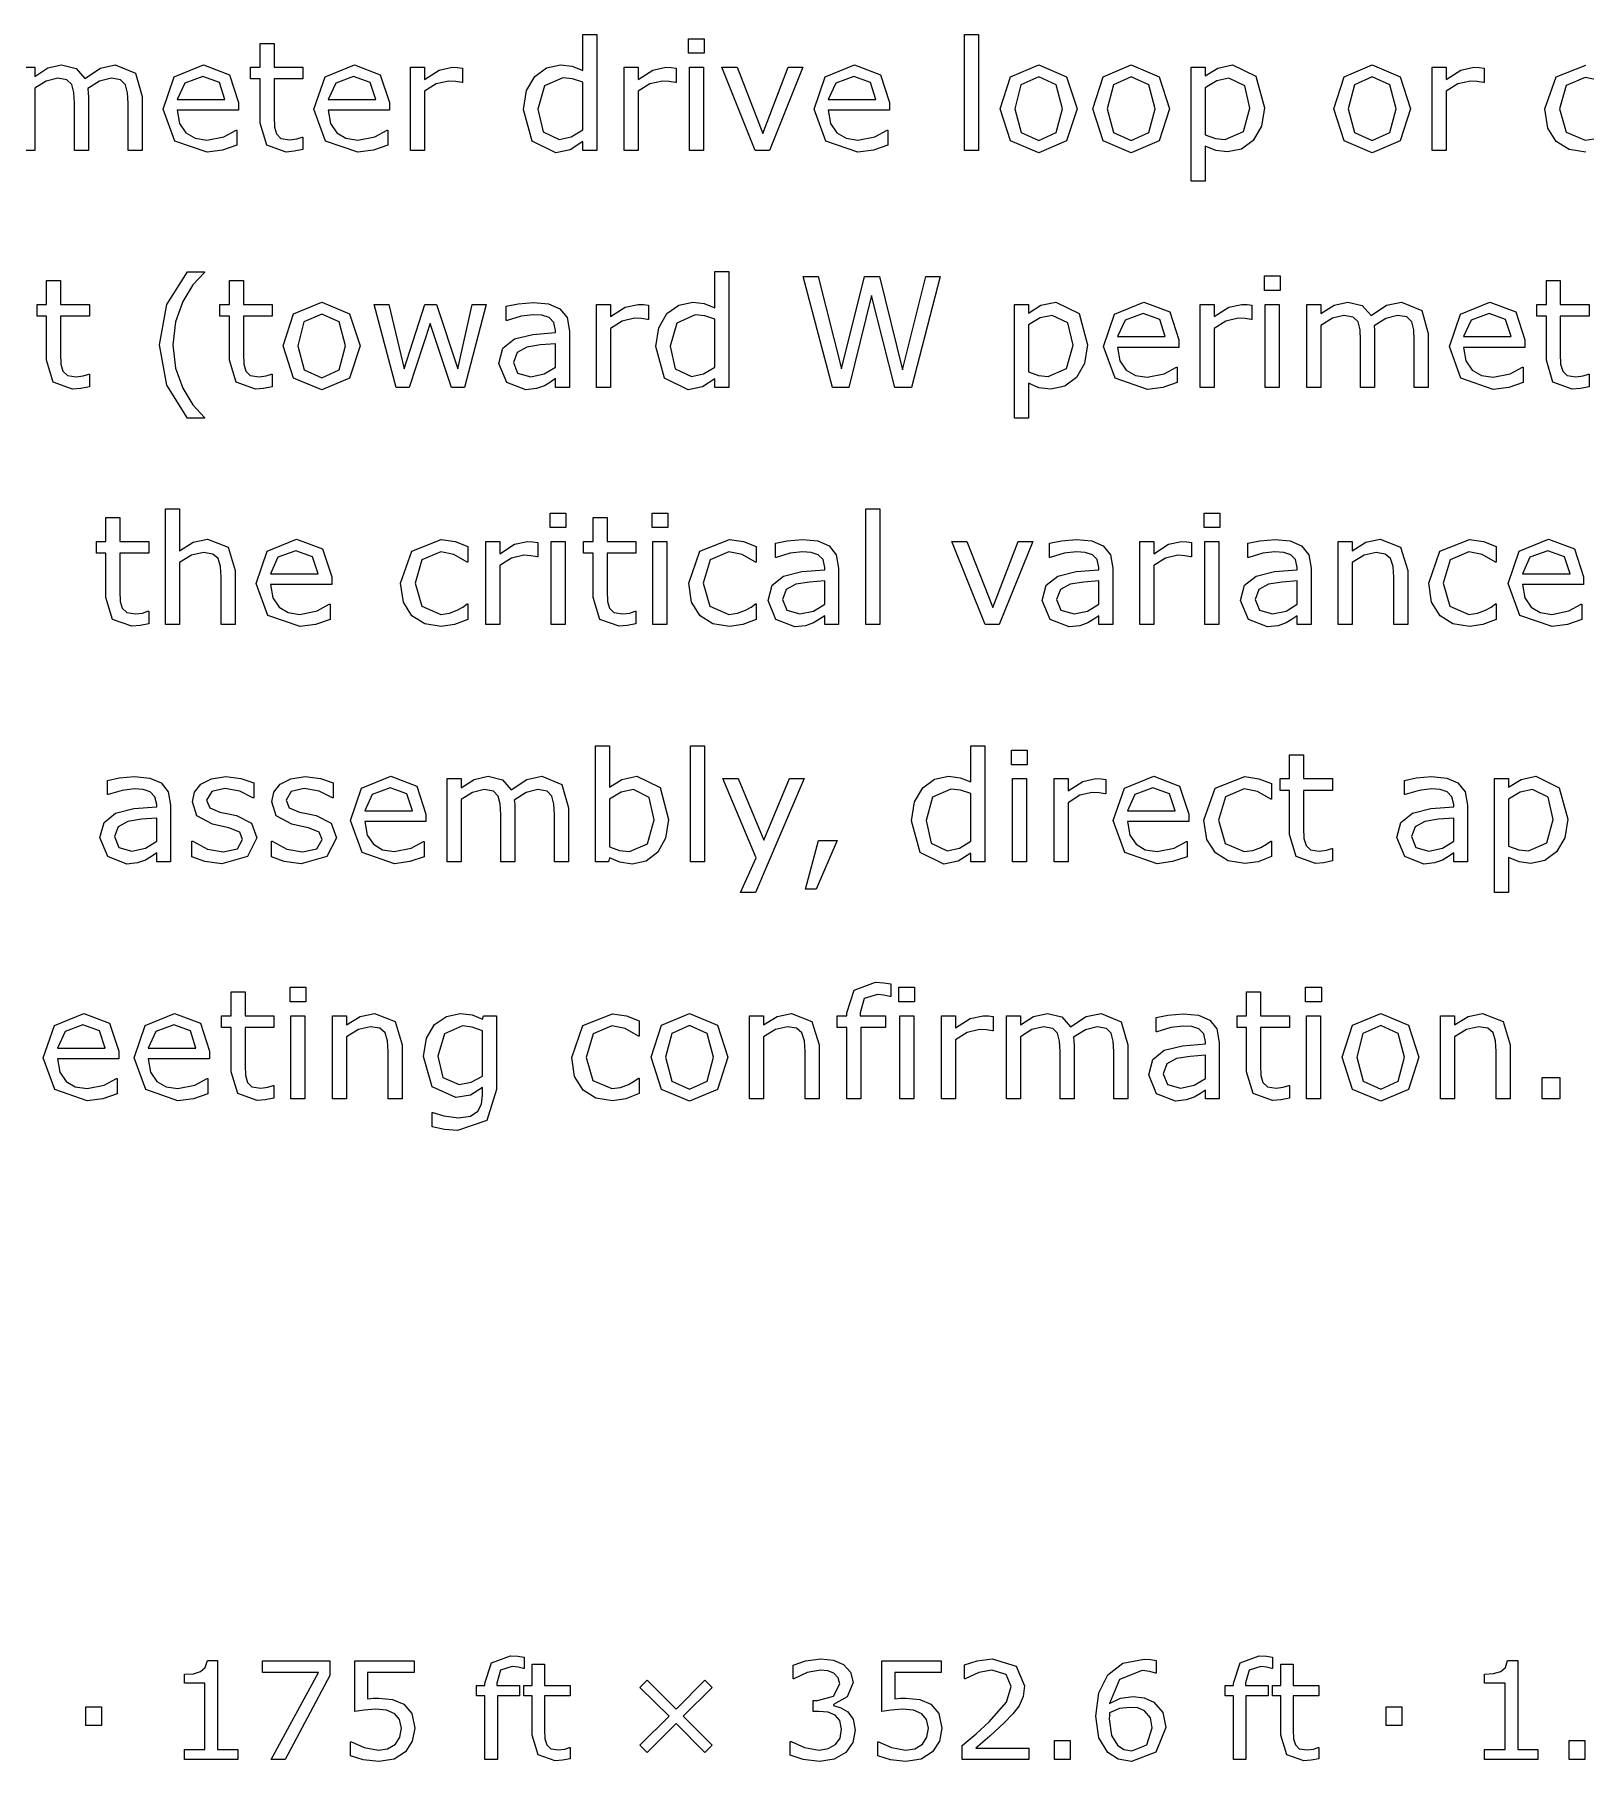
# Model space of a CAD drawing. Extents: x -17 to 192, y 167 to 459.
# Drawn here: x 64.95 to 89.18, y 167.98 to 194.96 of the extents above; entities that cross this region are included whole.
import ezdxf

# ---------------------------------------------------------------- set-up
doc = ezdxf.new("R2010")
doc.units = 0

msp = doc.modelspace()

# ---------------------------------------------------------------- linework, layer by layer
at = {"layer": 'Layer 1', "color": 7}
for points in [[(69.146862, 193.157812), (69.011988, 193.131089), (68.882925, 193.120505), (68.58062, 193.227476), (68.477136, 193.570482), (68.477136, 194.261149), (68.329473, 194.261149), (68.329473, 194.444849), (68.477136, 194.444849), (68.477136, 194.81807), (68.69573, 194.81807), (68.69573, 194.444849), (69.146862, 194.444849), (69.146862, 194.261149), (68.69573, 194.261149), (68.69573, 193.669304), (68.700386, 193.50886), (68.732943, 193.401889), (68.802706, 193.333283), (68.939908, 193.312381), (69.051528, 193.327462), (69.135244, 193.354212), (69.146859, 193.354212), (69.146862, 193.157812)], [(73.736112, 193.146196), (73.517522, 193.146196), (73.517522, 193.282245), (73.321021, 193.15551), (73.098944, 193.11016), (72.729197, 193.289204), (72.593159, 193.785694), (72.63967, 194.079857), (72.767567, 194.29962), (72.951277, 194.434478), (73.169868, 194.480991), (73.351253, 194.459031), (73.517522, 194.392753), (73.517522, 194.955521), (73.736112, 194.955521), (73.736112, 193.146196)], [(75.417402, 194.662389), (75.170906, 194.662389), (75.170906, 194.889111), (75.417402, 194.889111), (75.417402, 194.662389)], [(79.700864, 193.146196), (79.482273, 193.146196), (79.482273, 194.955389), (79.700864, 194.955389), (79.700864, 193.146196)], [(64.737877, 194.444929), (64.956468, 194.444929), (64.956468, 194.300757), (65.159945, 194.433287), (65.377372, 194.480965), (65.601778, 194.425164), (65.740142, 194.270515), (65.981986, 194.430985), (66.215693, 194.480965), (66.53079, 194.350737), (66.633109, 193.989131), (66.633067, 193.146196)], [(66.633067, 193.146196), (66.414474, 193.146196), (66.414474, 193.885679), (66.406325, 194.047313), (66.374932, 194.17172), (66.298192, 194.247285), (66.154016, 194.27295), (65.970305, 194.226436), (65.786597, 194.110178), (65.792418, 194.047393), (65.794799, 193.977622), (65.794799, 193.14617), (65.576209, 193.14617), (65.576209, 193.885653), (65.568059, 194.048451), (65.536664, 194.172858), (65.459924, 194.247259), (65.315748, 194.272923), (65.135527, 194.228738), (64.956468, 194.115946), (64.956468, 193.14617), (64.737877, 193.14617)], [(68.141111, 193.772914), (67.184193, 193.772914), (67.22024, 193.563603), (67.31907, 193.418267), (67.462085, 193.334553), (67.645793, 193.30664), (67.912056, 193.358974), (68.103905, 193.463617), (68.11552, 193.463617), (68.11552, 193.225254), (67.889955, 193.147361), (67.648108, 193.115955), (67.14349, 193.290368), (66.962105, 193.788022), (67.135349, 194.293799), (67.593461, 194.480991), (67.998088, 194.327507), (68.1411, 193.8915), (68.141111, 193.772914)], [(67.928333, 193.940342), (67.841129, 194.206592), (67.581843, 194.300784), (67.301628, 194.197305), (67.184193, 193.940342), (67.928333, 193.940342)], [(70.497942, 193.772914), (69.541025, 193.772914), (69.577069, 193.563603), (69.675901, 193.418267), (69.818913, 193.334553), (70.002624, 193.30664), (70.268887, 193.358974), (70.460734, 193.463617), (70.472349, 193.463617), (70.472349, 193.225254), (70.246781, 193.147361), (70.004936, 193.115955), (69.500316, 193.290368), (69.318931, 193.788022), (69.492177, 194.293799), (69.950287, 194.480991), (70.354914, 194.327507), (70.497929, 193.8915), (70.497942, 193.772914)], [(70.285164, 193.940342), (70.19796, 194.206592), (69.938674, 194.300784), (69.65846, 194.197305), (69.541025, 193.940342), (70.285164, 193.940342)], [(71.639731, 194.206592), (71.628116, 194.206592), (71.532774, 194.222996), (71.424641, 194.228817), (71.229305, 194.183468), (71.04792, 194.068374), (71.04792, 193.14617), (70.829329, 193.14617), (70.829329, 194.444929), (71.04792, 194.444929), (71.04792, 194.253079), (71.276975, 194.400743), (71.480452, 194.444929), (71.563005, 194.441489), (71.639745, 194.43117), (71.639731, 194.206592)], [(73.517522, 193.465945), (73.517522, 194.211249), (73.359391, 194.265885), (73.207076, 194.280966), (72.921046, 194.153067), (72.818726, 193.790297), (72.897792, 193.437979), (73.151265, 193.318228), (73.339624, 193.358921), (73.517522, 193.465892), (73.517522, 193.465945)], [(74.976731, 194.206592), (74.965116, 194.206592), (74.869774, 194.222996), (74.761639, 194.228817), (74.566302, 194.183468), (74.38492, 194.068374), (74.38492, 193.14617), (74.166327, 193.14617), (74.166327, 194.444929), (74.38492, 194.444929), (74.38492, 194.253079), (74.613975, 194.400743), (74.81745, 194.444929), (74.900002, 194.441489), (74.976742, 194.43117), (74.976731, 194.206592)], [(75.403459, 193.146196), (75.184866, 193.146196), (75.184866, 194.444955), (75.403459, 194.444955), (75.403459, 193.146196)], [(76.959175, 194.444955), (76.433626, 193.146196), (76.213871, 193.146196), (75.691812, 194.444955), (75.929005, 194.444955), (76.331307, 193.411309), (76.73012, 194.444955), (76.959175, 194.444955)], [(78.311417, 193.772914), (77.354499, 193.772914), (77.390543, 193.563603), (77.489376, 193.418267), (77.632388, 193.334553), (77.816099, 193.30664), (78.082362, 193.358974), (78.274208, 193.463617), (78.285823, 193.463617), (78.285823, 193.225254), (78.060256, 193.147361), (77.818411, 193.115955), (77.31379, 193.290368), (77.132406, 193.788022), (77.305652, 194.293799), (77.763762, 194.480991), (78.168388, 194.327507), (78.311403, 193.8915), (78.311417, 193.772914)], [(78.098639, 193.940342), (78.011435, 194.206592), (77.752149, 194.300784), (77.471934, 194.197305), (77.354499, 193.940342), (78.098639, 193.940342)], [(81.240303, 193.79498), (81.077523, 193.29386), (80.641504, 193.11016), (80.203159, 193.29386), (80.041541, 193.79498), (80.203159, 194.296127), (80.641504, 194.480991), (81.077523, 194.296127), (81.240303, 193.79498), (81.240303, 193.79498)], [(81.014735, 193.79498), (80.915905, 194.169392), (80.641504, 194.292635), (80.364776, 194.169392), (80.267108, 193.79498), (80.365941, 193.424088), (80.641504, 193.298517), (80.914741, 193.422924), (81.014735, 193.79498), (81.014735, 193.79498)], [(82.685564, 193.79498), (82.522782, 193.29386), (82.086762, 193.11016), (81.648417, 193.29386), (81.486799, 193.79498), (81.648417, 194.296127), (82.086762, 194.480991), (82.522782, 194.296127), (82.685564, 193.79498), (82.685564, 193.79498)], [(82.459996, 193.79498), (82.361164, 194.169392), (82.086762, 194.292635), (81.810035, 194.169392), (81.712366, 193.79498), (81.811199, 193.424088), (82.086762, 193.298517), (82.360002, 193.422924), (82.459996, 193.79498), (82.459996, 193.79498)], [(84.166866, 193.811385), (84.121519, 193.521851), (83.99362, 193.300951), (83.812237, 193.167231), (83.592483, 193.120717), (83.408772, 193.142942), (83.242506, 193.211548), (83.242506, 192.667407), (83.023912, 192.667407), (83.023912, 194.445193), (83.242506, 194.445193), (83.242506, 194.309145), (83.437842, 194.43125), (83.670384, 194.481229), (84.035479, 194.30335), (84.166866, 193.811517), (84.166866, 193.811385)], [(83.941298, 193.805564), (83.861071, 194.156692), (83.614575, 194.272976), (83.425052, 194.232283), (83.242506, 194.125312), (83.242506, 193.389322), (83.401798, 193.332331), (83.554113, 193.317249), (83.838979, 193.440492), (83.941298, 193.80559), (83.941298, 193.805564)], [(86.451606, 193.79498), (86.288827, 193.29386), (85.852807, 193.11016), (85.414462, 193.29386), (85.252844, 193.79498), (85.414462, 194.296127), (85.852807, 194.480991), (86.288827, 194.296127), (86.451606, 193.79498), (86.451606, 193.79498)], [(86.226039, 193.79498), (86.127209, 194.169392), (85.852807, 194.292635), (85.57608, 194.169392), (85.478412, 193.79498), (85.577241, 193.424088), (85.852807, 193.298517), (86.126045, 193.422924), (86.226039, 193.79498), (86.226039, 193.79498)], [(87.600373, 194.206592), (87.588758, 194.206592), (87.493415, 194.222996), (87.385283, 194.228817), (87.189946, 194.183468), (87.008561, 194.068374), (87.008561, 193.14617), (86.789971, 193.14617), (86.789971, 194.444929), (87.008561, 194.444929), (87.008561, 194.253079), (87.237619, 194.400743), (87.441094, 194.444929), (87.523646, 194.441489), (87.600386, 194.43117), (87.600373, 194.206592)], [(89.187482, 193.117119), (88.92936, 193.157812), (88.728208, 193.283409), (88.596821, 193.495023), (88.550313, 193.793843), (88.724721, 194.293799), (89.187482, 194.47517)], [(89.385157, 194.243793), (89.178195, 194.28565), (88.884026, 194.160079), (88.777055, 193.793843), (88.881701, 193.432237), (89.178195, 193.30664), (89.313069, 193.324102)], [(65.811042, 189.45365), (65.676168, 189.426927), (65.547105, 189.416343), (65.2448, 189.523314), (65.141316, 189.86632), (65.141316, 190.556987), (64.993652, 190.556987), (64.993652, 190.740687), (65.141316, 190.740687), (65.141316, 191.113908), (65.359909, 191.113908), (65.359909, 190.740687), (65.811042, 190.740687), (65.811042, 190.556987), (65.359909, 190.556987), (65.359909, 189.965142), (65.364566, 189.804698), (65.397123, 189.697727), (65.466886, 189.629121), (65.604088, 189.608219), (65.715707, 189.6233), (65.799424, 189.65005), (65.811039, 189.65005), (65.811042, 189.45365)], [(67.607441, 188.963007), (67.341181, 188.963007), (67.021432, 189.478071), (66.907487, 190.107117), (67.021432, 190.736136), (67.341181, 191.251227), (67.607441, 191.251227), (67.607441, 191.239585), (67.427221, 191.043106), (67.269093, 190.784978), (67.155145, 190.469886), (67.112124, 190.107117), (67.153983, 189.743183), (67.269093, 189.429255), (67.428385, 189.171128), (67.607441, 188.974622), (67.607441, 188.963007)], [(68.667842, 189.45365), (68.532966, 189.426927), (68.403905, 189.416343), (68.101598, 189.523314), (67.998117, 189.86632), (67.998117, 190.556987), (67.85045, 190.556987), (67.85045, 190.740687), (67.998117, 190.740687), (67.998117, 191.113908), (68.216707, 191.113908), (68.216707, 190.740687), (68.667842, 190.740687), (68.667842, 190.556987), (68.216707, 190.556987), (68.216707, 189.965142), (68.221364, 189.804698), (68.253918, 189.697727), (68.323683, 189.629121), (68.460883, 189.608219), (68.572503, 189.6233), (68.656219, 189.65005), (68.667861, 189.65005), (68.667842, 189.45365)], [(75.802281, 189.442034), (75.58369, 189.442034), (75.58369, 189.578083), (75.38719, 189.451348), (75.165112, 189.405998), (74.795368, 189.585042), (74.65933, 190.081532), (74.705838, 190.375695), (74.833738, 190.595458), (75.017446, 190.730316), (75.236036, 190.776829), (75.417421, 190.754869), (75.58369, 190.688591), (75.58369, 191.251359), (75.802281, 191.251359), (75.802281, 189.442034)], [(79.102075, 191.173333), (78.652104, 189.442034), (78.392818, 189.442034), (78.028887, 190.879143), (77.673094, 189.442034), (77.419621, 189.442034), (76.961511, 191.173333), (77.197543, 191.173333), (77.561475, 189.73387), (77.91959, 191.173333), (78.153296, 191.173333), (78.514902, 189.719926), (78.876508, 191.173333), (79.102075, 191.173333)], [(84.414534, 190.958227), (84.168038, 190.958227), (84.168038, 191.184949), (84.414534, 191.184949), (84.414534, 190.958227)], [(89.24215, 189.45365), (89.107273, 189.426927), (88.978213, 189.416343), (88.675905, 189.523314), (88.572424, 189.86632), (88.572424, 190.556987), (88.424758, 190.556987), (88.424758, 190.740687), (88.572424, 190.740687), (88.572424, 191.113908), (88.791015, 191.113908), (88.791015, 190.740687), (89.24215, 190.740687), (89.24215, 190.556987), (88.791015, 190.556987), (88.791015, 189.965142), (88.795671, 189.804698), (88.828226, 189.697727), (88.897991, 189.629121), (89.03519, 189.608219), (89.146813, 189.6233), (89.230527, 189.65005), (89.242142, 189.65005), (89.24215, 189.45365)], [(70.038687, 190.090818), (69.875905, 189.589698), (69.439888, 189.405998), (69.001542, 189.589698), (68.839925, 190.090818), (69.001542, 190.591965), (69.439888, 190.776829), (69.875905, 190.591965), (70.038687, 190.090818), (70.038687, 190.090818)], [(72.010656, 190.740793), (71.672307, 189.442034), (71.469993, 189.442034), (71.136293, 190.443137), (70.804916, 189.442034), (70.603767, 189.442034), (70.261929, 190.740793), (70.489822, 190.740793), (70.728179, 189.735034), (71.052577, 190.740793), (71.232797, 190.740793), (71.565336, 189.735034), (71.790903, 190.740793), (72.010656, 190.740793)], [(73.311737, 189.442034), (73.094311, 189.442034), (73.094311, 189.580385), (73.015245, 189.524584), (72.919903, 189.468784), (72.794329, 189.424598), (72.62806, 189.406078), (72.330404, 189.522335), (72.208318, 189.818827), (72.271106, 190.05719), (72.452491, 190.201361), (72.737357, 190.272296), (73.094311, 190.300209), (73.094311, 190.333917), (73.067567, 190.45716), (72.993153, 190.533916), (72.881533, 190.569952), (72.745495, 190.579212), (72.553646, 190.555929), (72.335055, 190.490815), (72.32344, 190.490815), (72.32344, 190.71288), (72.508312, 190.751244), (72.74667, 190.772146), (72.985027, 190.748863), (73.161761, 190.672107), (73.273381, 190.533757), (73.31175, 190.323308), (73.311737, 189.442034)], [(74.543056, 190.50243), (74.531441, 190.50243), (74.436098, 190.518834), (74.327963, 190.524655), (74.132627, 190.479306), (73.951245, 190.364212), (73.951245, 189.442008), (73.732652, 189.442008), (73.732652, 190.740767), (73.951245, 190.740767), (73.951245, 190.548917), (74.1803, 190.696581), (74.383775, 190.740767), (74.466327, 190.737327), (74.543067, 190.727008), (74.543056, 190.50243)], [(81.404257, 190.107117), (81.358913, 189.817584), (81.231013, 189.596683), (81.049628, 189.462963), (80.829874, 189.416449), (80.646166, 189.43841), (80.479897, 189.507016), (80.479897, 188.962875), (80.261306, 188.962875), (80.261306, 190.740661), (80.479897, 190.740661), (80.479897, 190.604612), (80.675233, 190.726717), (80.907777, 190.776697), (81.27287, 190.598818), (81.404257, 190.106984), (81.404257, 190.107117)], [(82.832076, 190.068752), (81.875159, 190.068752), (81.911203, 189.859441), (82.010033, 189.714105), (82.153048, 189.630391), (82.336759, 189.602478), (82.603019, 189.654812), (82.794868, 189.759455), (82.80651, 189.759455), (82.80651, 189.521092), (82.580942, 189.443199), (82.339095, 189.411793), (81.834477, 189.586206), (81.653092, 190.08386), (81.826338, 190.589637), (82.284448, 190.776829), (82.689075, 190.623345), (82.83209, 190.187338), (82.832076, 190.068752)], [(83.973866, 190.50243), (83.962251, 190.50243), (83.866908, 190.518834), (83.758776, 190.524655), (83.563439, 190.479306), (83.382055, 190.364212), (83.382055, 189.442008), (83.163464, 189.442008), (83.163464, 190.740767), (83.382055, 190.740767), (83.382055, 190.548917), (83.611109, 190.696581), (83.814587, 190.740767), (83.897139, 190.737327), (83.973879, 190.727008), (83.973866, 190.50243)], [(84.400591, 189.442034), (84.182, 189.442034), (84.182, 190.740793), (84.400591, 190.740793), (84.400591, 189.442034)], [(86.728352, 189.442034), (86.509762, 189.442034), (86.509762, 190.181517), (86.501612, 190.343151), (86.470217, 190.467558), (86.39348, 190.543123), (86.249301, 190.568788), (86.065593, 190.522274), (85.881882, 190.406016), (85.887703, 190.343231), (85.890084, 190.27346), (85.890084, 189.442008), (85.671494, 189.442008), (85.671494, 190.181491), (85.663345, 190.344289), (85.631952, 190.468696), (85.555212, 190.543097), (85.411036, 190.568761), (85.230812, 190.524576), (85.051756, 190.411784), (85.051756, 189.442008), (84.833163, 189.442008), (84.833163, 190.740767), (85.051756, 190.740767), (85.051756, 190.596595), (85.255231, 190.729125), (85.47266, 190.776803), (85.697063, 190.721002), (85.835427, 190.566353), (86.077272, 190.726823), (86.310978, 190.776803), (86.626075, 190.646575), (86.728394, 190.284969), (86.728352, 189.442034)], [(88.236399, 190.068752), (87.279481, 190.068752), (87.315525, 189.859441), (87.414355, 189.714105), (87.55737, 189.630391), (87.741081, 189.602478), (88.007341, 189.654812), (88.19919, 189.759455), (88.210805, 189.759455), (88.210805, 189.521092), (87.985238, 189.443199), (87.743393, 189.411793), (87.238772, 189.586206), (87.057388, 190.08386), (87.230634, 190.589637), (87.688743, 190.776829), (88.09337, 190.623345), (88.236385, 190.187338), (88.236399, 190.068752)], [(69.813119, 190.090818), (69.714287, 190.46523), (69.439888, 190.588473), (69.16316, 190.46523), (69.065492, 190.090818), (69.164322, 189.719926), (69.439888, 189.594355), (69.713125, 189.718762), (69.813119, 190.090818), (69.813119, 190.090818)], [(75.58369, 189.761783), (75.58369, 190.507087), (75.42556, 190.561723), (75.273244, 190.576804), (74.987214, 190.448905), (74.884897, 190.086135), (74.96396, 189.733817), (75.217433, 189.614066), (75.405795, 189.654759), (75.58369, 189.76173), (75.58369, 189.761783)], [(81.178689, 190.101296), (81.098462, 190.452424), (80.851966, 190.568708), (80.662443, 190.528015), (80.479897, 190.421044), (80.479897, 189.685054), (80.639189, 189.628063), (80.791504, 189.612982), (81.07637, 189.736224), (81.178689, 190.101322), (81.178689, 190.101296)], [(82.619299, 190.23618), (82.532095, 190.50243), (82.272809, 190.596622), (81.992592, 190.493143), (81.875159, 190.23618), (82.619299, 190.23618)], [(88.023621, 190.23618), (87.936417, 190.50243), (87.677131, 190.596622), (87.396916, 190.493143), (87.279481, 190.23618), (88.023621, 190.23618)], [(73.094311, 189.761783), (73.094311, 190.123389), (72.858279, 190.105926), (72.644337, 190.072192), (72.492022, 189.988478), (72.433885, 189.833855), (72.501325, 189.665263), (72.707125, 189.609436), (72.917577, 189.653621), (73.094311, 189.761757), (73.094311, 189.761783)], [(68.08763, 185.73782), (67.869037, 185.73782), (67.869037, 186.477303), (67.858586, 186.644731), (67.820216, 186.768), (67.736502, 186.840072), (67.594649, 186.864414), (67.407451, 186.820229), (67.220256, 186.707437), (67.220256, 185.737846), (67.001663, 185.737846), (67.001663, 187.547038), (67.220256, 187.547038), (67.220256, 186.892433), (67.431869, 187.024963), (67.656273, 187.072641), (67.977183, 186.945906), (68.087644, 186.580807), (68.08763, 185.73782)], [(78.15795, 185.737846), (77.93936, 185.737846), (77.93936, 187.547038), (78.15795, 187.547038), (78.15795, 185.737846)], [(66.737712, 185.749461), (66.602838, 185.722738), (66.473777, 185.712155), (66.17147, 185.819126), (66.067986, 186.162131), (66.067986, 186.852799), (65.920323, 186.852799), (65.920323, 187.036499), (66.067986, 187.036499), (66.067986, 187.40972), (66.28658, 187.40972), (66.28658, 187.036499), (66.737712, 187.036499), (66.737712, 186.852799), (66.28658, 186.852799), (66.28658, 186.260953), (66.291236, 186.10051), (66.323793, 185.993539), (66.393556, 185.924933), (66.530758, 185.904031), (66.642378, 185.919112), (66.726094, 185.945861), (66.737709, 185.945861), (66.737712, 185.749461)], [(73.255913, 187.254012), (73.009417, 187.254012), (73.009417, 187.480734), (73.255913, 187.480734), (73.255913, 187.254012)], [(74.348879, 185.749461), (74.214002, 185.722738), (74.084941, 185.712155), (73.782634, 185.819126), (73.679153, 186.162131), (73.679153, 186.852799), (73.531487, 186.852799), (73.531487, 187.036499), (73.679153, 187.036499), (73.679153, 187.40972), (73.897744, 187.40972), (73.897744, 187.036499), (74.348879, 187.036499), (74.348879, 186.852799), (73.897744, 186.852799), (73.897744, 186.260953), (73.9024, 186.10051), (73.934954, 185.993539), (74.004717, 185.924933), (74.141919, 185.904031), (74.253539, 185.919112), (74.337256, 185.945861), (74.348871, 185.945861), (74.348879, 185.749461)], [(74.847684, 187.254039), (74.601188, 187.254039), (74.601188, 187.48076), (74.847684, 187.48076), (74.847684, 187.254039)], [(83.471574, 187.254039), (83.225077, 187.254039), (83.225077, 187.48076), (83.471574, 187.48076), (83.471574, 187.254039)], [(69.595674, 186.364537), (68.638757, 186.364537), (68.674801, 186.155226), (68.773633, 186.00989), (68.916648, 185.926176), (69.100356, 185.898263), (69.366619, 185.950597), (69.558469, 186.05524), (69.570084, 186.05524), (69.570084, 185.816877), (69.344516, 185.738984), (69.102671, 185.707578), (68.598051, 185.881991), (68.416669, 186.379645), (68.589912, 186.885422), (69.048024, 187.072614), (69.452651, 186.91913), (69.595664, 186.483123), (69.595674, 186.364537)], [(71.724612, 185.819205), (71.516486, 185.73782), (71.30836, 185.708742), (71.050235, 185.749435), (70.849086, 185.875032), (70.717699, 186.086646), (70.671188, 186.385466), (70.845596, 186.885422), (71.30836, 187.066793), (71.52695, 187.035414), (71.724612, 186.958685), (71.724612, 186.715665), (71.712997, 186.715665), (71.506035, 186.835416), (71.29907, 186.877273), (71.004901, 186.751702), (70.897933, 186.385466), (71.002578, 186.02386), (71.29907, 185.898263), (71.433947, 185.915725), (71.557195, 185.961048), (71.646724, 186.012219), (71.712997, 186.059896), (71.724612, 186.059896), (71.724612, 185.819205)], [(72.815242, 186.798215), (72.803627, 186.798215), (72.708284, 186.814619), (72.600152, 186.82044), (72.404815, 186.775091), (72.223431, 186.659997), (72.223431, 185.737846), (72.00484, 185.737846), (72.00484, 187.036605), (72.223431, 187.036605), (72.223431, 186.844755), (72.452488, 186.992419), (72.655963, 187.036605), (72.738515, 187.033165), (72.815255, 187.022582), (72.815242, 186.798215)], [(73.241969, 185.73782), (73.023379, 185.73782), (73.023379, 187.036578), (73.241969, 187.036578), (73.241969, 185.73782)], [(74.83374, 185.737846), (74.615147, 185.737846), (74.615147, 187.036605), (74.83374, 187.036605), (74.83374, 185.737846)], [(76.226675, 185.819232), (76.018548, 185.737846), (75.810422, 185.708768), (75.5523, 185.749461), (75.351148, 185.875059), (75.219762, 186.086672), (75.173253, 186.385492), (75.347661, 186.885448), (75.810422, 187.06682), (76.029012, 187.03544), (76.226675, 186.958711), (76.226675, 186.715692), (76.215059, 186.715692), (76.008095, 186.835442), (75.801132, 186.877299), (75.506964, 186.751728), (75.399993, 186.385492), (75.504638, 186.023887), (75.801132, 185.898289), (75.936006, 185.915752), (76.059254, 185.961075), (76.148784, 186.012245), (76.215059, 186.059923), (76.226675, 186.059923), (76.226675, 185.819232)], [(77.51613, 185.737846), (77.298701, 185.737846), (77.298701, 185.876196), (77.219636, 185.820396), (77.124294, 185.764595), (76.99872, 185.72041), (76.832451, 185.701889), (76.534795, 185.818147), (76.412711, 186.114639), (76.475496, 186.353001), (76.656881, 186.497173), (76.941747, 186.568107), (77.298701, 186.596021), (77.298701, 186.629729), (77.27196, 186.752972), (77.197546, 186.829727), (77.085924, 186.865763), (76.949886, 186.875024), (76.758037, 186.85174), (76.539446, 186.786627), (76.527831, 186.786627), (76.527831, 187.008691), (76.712703, 187.047056), (76.95106, 187.067958), (77.189418, 187.044674), (77.366149, 186.967919), (77.477771, 186.829568), (77.516141, 186.619119), (77.51613, 185.737846)], [(80.550826, 187.036605), (80.025277, 185.737846), (79.805522, 185.737846), (79.283463, 187.036605), (79.520656, 187.036605), (79.922957, 186.002958), (80.321768, 187.036605), (80.550826, 187.036605)], [(81.799584, 185.737846), (81.582157, 185.737846), (81.582157, 185.876196), (81.503092, 185.820396), (81.407749, 185.764595), (81.282176, 185.72041), (81.115906, 185.701889), (80.818251, 185.818147), (80.696164, 186.114639), (80.758952, 186.353001), (80.940334, 186.497173), (81.2252, 186.568107), (81.582157, 186.596021), (81.582157, 186.629729), (81.555413, 186.752972), (81.480999, 186.829727), (81.36938, 186.865763), (81.233342, 186.875024), (81.041492, 186.85174), (80.822902, 186.786627), (80.811287, 186.786627), (80.811287, 187.008691), (80.996159, 187.047056), (81.234516, 187.067958), (81.472874, 187.044674), (81.649607, 186.967919), (81.761227, 186.829568), (81.799597, 186.619119), (81.799584, 185.737846)], [(83.030903, 186.798242), (83.019287, 186.798242), (82.923942, 186.814646), (82.81581, 186.820467), (82.620474, 186.775117), (82.439089, 186.660024), (82.439089, 185.737846), (82.220498, 185.737846), (82.220498, 187.036605), (82.439089, 187.036605), (82.439089, 186.844755), (82.668146, 186.992419), (82.871621, 187.036605), (82.954174, 187.033165), (83.030913, 187.022582), (83.030903, 186.798242)], [(83.45763, 185.737846), (83.239039, 185.737846), (83.239039, 187.036605), (83.45763, 187.036605), (83.45763, 185.737846)], [(84.899401, 185.737846), (84.681975, 185.737846), (84.681975, 185.876196), (84.602909, 185.820396), (84.507567, 185.764595), (84.381993, 185.72041), (84.215724, 185.701889), (83.918068, 185.818147), (83.795981, 186.114639), (83.85877, 186.353001), (84.040152, 186.497173), (84.325018, 186.568107), (84.681975, 186.596021), (84.681975, 186.629729), (84.655231, 186.752972), (84.580817, 186.829727), (84.469197, 186.865763), (84.333159, 186.875024), (84.14131, 186.85174), (83.922719, 186.786627), (83.911078, 186.786627), (83.911078, 187.008691), (84.09595, 187.047056), (84.334307, 187.067958), (84.572665, 187.044674), (84.749398, 186.967919), (84.861018, 186.829568), (84.899388, 186.619119), (84.899401, 185.737846)], [(86.406246, 185.737846), (86.187653, 185.737846), (86.187653, 186.477329), (86.177202, 186.644757), (86.138832, 186.768026), (86.055118, 186.840099), (85.913265, 186.86444), (85.726067, 186.820255), (85.538869, 186.707463), (85.538869, 185.737846), (85.320278, 185.737846), (85.320278, 187.036605), (85.538869, 187.036605), (85.538869, 186.892433), (85.750485, 187.024963), (85.974889, 187.072641), (86.295799, 186.945906), (86.406259, 186.580807), (86.406246, 185.737846)], [(87.787555, 185.819232), (87.579428, 185.737846), (87.371302, 185.708768), (87.113178, 185.749461), (86.912028, 185.875059), (86.780639, 186.086672), (86.734131, 186.385492), (86.908538, 186.885448), (87.371302, 187.06682), (87.589893, 187.03544), (87.787555, 186.958711), (87.787555, 186.715692), (87.775939, 186.715692), (87.568977, 186.835442), (87.362013, 186.877299), (87.067844, 186.751728), (86.960876, 186.385492), (87.065518, 186.023887), (87.362013, 185.898289), (87.496889, 185.915752), (87.620137, 185.961075), (87.709664, 186.012245), (87.775939, 186.059923), (87.787555, 186.059923), (87.787555, 185.819232)], [(89.154912, 186.364564), (88.197994, 186.364564), (88.234038, 186.155252), (88.332868, 186.009917), (88.475883, 185.926203), (88.659594, 185.898289), (88.925854, 185.950624), (89.117703, 186.055266), (89.129319, 186.055266), (89.129319, 185.816903), (88.903751, 185.73901), (88.661906, 185.707604), (88.157286, 185.882017), (87.975901, 186.379671), (88.149147, 186.885448), (88.607257, 187.072641), (89.011883, 186.919156), (89.154898, 186.48315), (89.154912, 186.364564)], [(69.382897, 186.531965), (69.295693, 186.798215), (69.036407, 186.892407), (68.756192, 186.788928), (68.638757, 186.531965), (69.382897, 186.531965)], [(88.942134, 186.531992), (88.85493, 186.798242), (88.595644, 186.892433), (88.315429, 186.788955), (88.197994, 186.531992), (88.942134, 186.531992)], [(77.298701, 186.057595), (77.298701, 186.4192), (77.062669, 186.401738), (76.84873, 186.368003), (76.696413, 186.284289), (76.638278, 186.129667), (76.705715, 185.961048), (76.911516, 185.905248), (77.121968, 185.949433), (77.298701, 186.057568), (77.298701, 186.057595)], [(81.582157, 186.057595), (81.582157, 186.4192), (81.346125, 186.401738), (81.132184, 186.368003), (80.979868, 186.284289), (80.921732, 186.129667), (80.989169, 185.961048), (81.194972, 185.905248), (81.405424, 185.949433), (81.582157, 186.057568), (81.582157, 186.057595)], [(84.681975, 186.057595), (84.681975, 186.4192), (84.445943, 186.401738), (84.232001, 186.368003), (84.079686, 186.284289), (84.021549, 186.129667), (84.088986, 185.961048), (84.294789, 185.905248), (84.505241, 185.949433), (84.681975, 186.057568), (84.681975, 186.057595)], [(74.859291, 182.692945), (74.81278, 182.399946), (74.689532, 182.181348), (74.50815, 182.042997), (74.290721, 181.997648), (74.09771, 182.024371), (73.934928, 182.094141), (73.920984, 182.033684), (73.716345, 182.033684), (73.716345, 183.842876), (73.934936, 183.842876), (73.934936, 183.196394), (74.130272, 183.319663), (74.362817, 183.368479), (74.725584, 183.191764), (74.859299, 182.692945), (74.859291, 182.692945)], [(75.420882, 182.033684), (75.202291, 182.033684), (75.202291, 183.842876), (75.420882, 183.842876), (75.420882, 182.033684)], [(79.798516, 182.033684), (79.579925, 182.033684), (79.579925, 182.169733), (79.383428, 182.042997), (79.161347, 181.997648), (78.791603, 182.176691), (78.655565, 182.673181), (78.702073, 182.967344), (78.829973, 183.187107), (79.013683, 183.321965), (79.232274, 183.368479), (79.413656, 183.346254), (79.579925, 183.279976), (79.579925, 183.842744), (79.798516, 183.842744), (79.798516, 182.033684)], [(80.463593, 183.549877), (80.217097, 183.549877), (80.217097, 183.776598), (80.463593, 183.776598), (80.463593, 183.549877)], [(85.23191, 182.045299), (85.097034, 182.018576), (84.967973, 182.007993), (84.665666, 182.114964), (84.562185, 182.457969), (84.562185, 183.148637), (84.414518, 183.148637), (84.414518, 183.332337), (84.562185, 183.332337), (84.562185, 183.705558), (84.780775, 183.705558), (84.780775, 183.332337), (85.23191, 183.332337), (85.23191, 183.148637), (84.780775, 183.148637), (84.780775, 182.556791), (84.785432, 182.396348), (84.817989, 182.289377), (84.887751, 182.220771), (85.024951, 182.199869), (85.136573, 182.21495), (85.220287, 182.241699), (85.231929, 182.241699), (85.23191, 182.045299)], [(67.079543, 182.033684), (66.862114, 182.033684), (66.862114, 182.172034), (66.783048, 182.116234), (66.687706, 182.060433), (66.562132, 182.016248), (66.395863, 181.997727), (66.098207, 182.113985), (65.976123, 182.410477), (66.038909, 182.648839), (66.220294, 182.793011), (66.50516, 182.863945), (66.862114, 182.891859), (66.862114, 182.925567), (66.835372, 183.04881), (66.760958, 183.125565), (66.649336, 183.161601), (66.513298, 183.170862), (66.321449, 183.147578), (66.102858, 183.082465), (66.091243, 183.082465), (66.091243, 183.304529), (66.276115, 183.342894), (66.51447, 183.363796), (66.752828, 183.340512), (66.929561, 183.263757), (67.041184, 183.125406), (67.079553, 182.914957), (67.079543, 182.033684)], [(68.428294, 182.408069), (68.280631, 182.116234), (67.879491, 182.002278), (67.614392, 182.036012), (67.413243, 182.111577), (67.413243, 182.356925), (67.424858, 182.356925), (67.655077, 182.232518), (67.898086, 182.187169), (68.123653, 182.233682), (68.205042, 182.380182), (68.160859, 182.49644), (67.991103, 182.563882), (67.869016, 182.588224), (67.732978, 182.618439), (67.489972, 182.750995), (67.419045, 182.967265), (67.451602, 183.118421), (67.552757, 183.245157), (67.717862, 183.331199), (67.94343, 183.363743), (68.1783, 183.334692), (68.377124, 183.266085), (68.377124, 183.032379), (68.365509, 183.032379), (68.162034, 183.135857), (67.927164, 183.178879), (67.72485, 183.132365), (67.642298, 182.996343), (67.692293, 182.875402), (67.850424, 182.80915), (67.9853, 182.781237), (68.110874, 182.755572), (68.345742, 182.635822), (68.428294, 182.40791), (68.428294, 182.408069)], [(69.668916, 182.408069), (69.52125, 182.116234), (69.120113, 182.002278), (68.855014, 182.036012), (68.653862, 182.111577), (68.653862, 182.356925), (68.665477, 182.356925), (68.895693, 182.232518), (69.138702, 182.187169), (69.36427, 182.233682), (69.445661, 182.380182), (69.401478, 182.49644), (69.231719, 182.563882), (69.109635, 182.588224), (68.973597, 182.618439), (68.730588, 182.750995), (68.659662, 182.967265), (68.692219, 183.118421), (68.793377, 183.245157), (68.958482, 183.331199), (69.184049, 183.363743), (69.418917, 183.334692), (69.617743, 183.266085), (69.617743, 183.032379), (69.606128, 183.032379), (69.402653, 183.135857), (69.167783, 183.178879), (68.965472, 183.132365), (68.882917, 182.996343), (68.932915, 182.875402), (69.091046, 182.80915), (69.225919, 182.781237), (69.351493, 182.755572), (69.586364, 182.635822), (69.668916, 182.40791), (69.668916, 182.408069)], [(71.068827, 182.660402), (70.11191, 182.660402), (70.147954, 182.45109), (70.246787, 182.305755), (70.389802, 182.222041), (70.573509, 182.194127), (70.839773, 182.246462), (71.031622, 182.351104), (71.043237, 182.351104), (71.043237, 182.112741), (70.817669, 182.034848), (70.575825, 182.003442), (70.071207, 182.177855), (69.889822, 182.675509), (70.063065, 183.181286), (70.521178, 183.368479), (70.925804, 183.214994), (71.068817, 182.778988), (71.068827, 182.660402)], [(70.85605, 182.82783), (70.768846, 183.09408), (70.50956, 183.188271), (70.229345, 183.084793), (70.11191, 182.82783), (70.85605, 182.82783)], [(73.295434, 182.033684), (73.076843, 182.033684), (73.076843, 182.773167), (73.068694, 182.934801), (73.037298, 183.059208), (72.960561, 183.134773), (72.816382, 183.160437), (72.632674, 183.113923), (72.448964, 182.997666), (72.454785, 182.93488), (72.457166, 182.86511), (72.457166, 182.033684), (72.238575, 182.033684), (72.238575, 182.773167), (72.230426, 182.935965), (72.199033, 183.060372), (72.122294, 183.134773), (71.978117, 183.160437), (71.797894, 183.116252), (71.618837, 183.00346), (71.618837, 182.033684), (71.400244, 182.033684), (71.400244, 183.332443), (71.618837, 183.332443), (71.618837, 183.188271), (71.822312, 183.320801), (72.039741, 183.368479), (72.264145, 183.312678), (72.402508, 183.158029), (72.644353, 183.318499), (72.878059, 183.368479), (73.193156, 183.238251), (73.295476, 182.876645), (73.295434, 182.033684)], [(76.976601, 183.332443), (76.218507, 181.554656), (75.984801, 181.554656), (76.226645, 182.09647), (75.709237, 183.332443), (75.946431, 183.332443), (76.345245, 182.369704), (76.747543, 183.332443), (76.976601, 183.332443)], [(80.449649, 182.033684), (80.231059, 182.033684), (80.231059, 183.332443), (80.449649, 183.332443), (80.449649, 182.033684)], [(81.692597, 183.09408), (81.680982, 183.09408), (81.585639, 183.110484), (81.477507, 183.116305), (81.28217, 183.070955), (81.100785, 182.955862), (81.100785, 182.033684), (80.882195, 182.033684), (80.882195, 183.332443), (81.100785, 183.332443), (81.100785, 183.140593), (81.32984, 183.288257), (81.533315, 183.332443), (81.61587, 183.329003), (81.69261, 183.31842), (81.692597, 183.09408)], [(82.985537, 182.660402), (82.028623, 182.660402), (82.064667, 182.45109), (82.163496, 182.305755), (82.306511, 182.222041), (82.490219, 182.194127), (82.756482, 182.246462), (82.948332, 182.351104), (82.959947, 182.351104), (82.959947, 182.112741), (82.734382, 182.034848), (82.492534, 182.003442), (81.987916, 182.177855), (81.806532, 182.675509), (81.979775, 183.181286), (82.437887, 183.368479), (82.842514, 183.214994), (82.985527, 182.778988), (82.985537, 182.660402)], [(82.772762, 182.82783), (82.685558, 183.09408), (82.42627, 183.188271), (82.146055, 183.084793), (82.028623, 182.82783), (82.772762, 182.82783)], [(84.277319, 182.11507), (84.069192, 182.033684), (83.861066, 182.004606), (83.602942, 182.045299), (83.401792, 182.170897), (83.270403, 182.38251), (83.223895, 182.68133), (83.398303, 183.181286), (83.861066, 183.362658), (84.079657, 183.331278), (84.277319, 183.254549), (84.277319, 183.01153), (84.265704, 183.01153), (84.058741, 183.13128), (83.851777, 183.173137), (83.557608, 183.047566), (83.45064, 182.68133), (83.555282, 182.319725), (83.851777, 182.194127), (83.986653, 182.21159), (84.109901, 182.256913), (84.199428, 182.308083), (84.265704, 182.355761), (84.277319, 182.355761), (84.277319, 182.11507)], [(87.342243, 182.033658), (87.124817, 182.033658), (87.124817, 182.172008), (87.045751, 182.116207), (86.950409, 182.060407), (86.824835, 182.016222), (86.658566, 181.997701), (86.36091, 182.113958), (86.238823, 182.41045), (86.301612, 182.648813), (86.482994, 182.792984), (86.76786, 182.863919), (87.124817, 182.891833), (87.124817, 182.92554), (87.098072, 183.048783), (87.023659, 183.125539), (86.912039, 183.161575), (86.776001, 183.170835), (86.584152, 183.147552), (86.365561, 183.082438), (86.353946, 183.082438), (86.353946, 183.304503), (86.538818, 183.342867), (86.777176, 183.363769), (87.015533, 183.340486), (87.192267, 183.26373), (87.303886, 183.12538), (87.342256, 182.914931), (87.342243, 182.033658)], [(88.9061, 182.69874), (88.860754, 182.409207), (88.732854, 182.188306), (88.551472, 182.054586), (88.331717, 182.008072), (88.148007, 182.030033), (87.98174, 182.098639), (87.98174, 181.554498), (87.763147, 181.554498), (87.763147, 183.332284), (87.98174, 183.332284), (87.98174, 183.196235), (88.177076, 183.31834), (88.409618, 183.36832), (88.774714, 183.190441), (88.9061, 182.698608), (88.9061, 182.69874)], [(74.633723, 182.687125), (74.556984, 183.039443), (74.309324, 183.160358), (74.116313, 183.118501), (73.934928, 183.012694), (73.934928, 182.268554), (74.09422, 182.210425), (74.246538, 182.194021), (74.53024, 182.312634), (74.633723, 182.687019), (74.633723, 182.687125)], [(79.579925, 182.353433), (79.579925, 183.098736), (79.421797, 183.153373), (79.26948, 183.168454), (78.983452, 183.040555), (78.881133, 182.677785), (78.960198, 182.325466), (79.213668, 182.205716), (79.40203, 182.246409), (79.579925, 182.35338), (79.579925, 182.353433)], [(88.680533, 182.692919), (88.600306, 183.044047), (88.35381, 183.160331), (88.164286, 183.119638), (87.98174, 183.012668), (87.98174, 182.276677), (88.141032, 182.219686), (88.293347, 182.204605), (88.578213, 182.327847), (88.680533, 182.692945), (88.680533, 182.692919)], [(66.862114, 182.353433), (66.862114, 182.715038), (66.626082, 182.697576), (66.412143, 182.663841), (66.259825, 182.580127), (66.201691, 182.425505), (66.269128, 182.256886), (66.474928, 182.201086), (66.68538, 182.245271), (66.862114, 182.353406), (66.862114, 182.353433)], [(87.124817, 182.353406), (87.124817, 182.715012), (86.888785, 182.697549), (86.674843, 182.663815), (86.522528, 182.580101), (86.464391, 182.425479), (86.531828, 182.25686), (86.737631, 182.201059), (86.948083, 182.245245), (87.124817, 182.35338), (87.124817, 182.353406)], [(77.495173, 182.365048), (77.167286, 181.603472), (76.997529, 181.603472), (77.199843, 182.365048), (77.495173, 182.365048)], [(68.693406, 178.341137), (68.55853, 178.314414), (68.429469, 178.303831), (68.127162, 178.410802), (68.023681, 178.753807), (68.023681, 179.444475), (67.876014, 179.444475), (67.876014, 179.628175), (68.023681, 179.628175), (68.023681, 180.001396), (68.242271, 180.001396), (68.242271, 179.628175), (68.693406, 179.628175), (68.693406, 179.444475), (68.242271, 179.444475), (68.242271, 178.852629), (68.246928, 178.692186), (68.279482, 178.585215), (68.349245, 178.516609), (68.486447, 178.495707), (68.598067, 178.510788), (68.681783, 178.537537), (68.693399, 178.537537), (68.693406, 178.341137)], [(69.192212, 179.845715), (68.945715, 179.845715), (68.945715, 180.072436), (69.192212, 180.072436), (69.192212, 179.845715)], [(78.330022, 179.927101), (78.318407, 179.927101), (78.224226, 179.948003), (78.121906, 179.959644), (77.917267, 179.896859), (77.854482, 179.672466), (77.854482, 179.628281), (78.248642, 179.628281), (78.248642, 179.444581), (77.861459, 179.444581), (77.861459, 178.329522), (77.642866, 178.329522), (77.642866, 179.444581), (77.495202, 179.444581), (77.495202, 179.628281), (77.642866, 179.628281), (77.642866, 179.671302), (77.757975, 180.025922), (78.090514, 180.150329), (78.2219, 180.14345), (78.330033, 180.127046), (78.330022, 179.927101)], [(78.703256, 179.845715), (78.45676, 179.845715), (78.45676, 180.072436), (78.703256, 180.072436), (78.703256, 179.845715)], [(84.558716, 178.341137), (84.423839, 178.314414), (84.294779, 178.303831), (83.992471, 178.410802), (83.88899, 178.753807), (83.88899, 179.444475), (83.741324, 179.444475), (83.741324, 179.628175), (83.88899, 179.628175), (83.88899, 180.001396), (84.107581, 180.001396), (84.107581, 179.628175), (84.558716, 179.628175), (84.558716, 179.444475), (84.107581, 179.444475), (84.107581, 178.852629), (84.112237, 178.692186), (84.144792, 178.585215), (84.214554, 178.516609), (84.351757, 178.495707), (84.463376, 178.510788), (84.547093, 178.537537), (84.558708, 178.537537), (84.558716, 178.341137)], [(85.057521, 179.845715), (84.811025, 179.845715), (84.811025, 180.072436), (85.057521, 180.072436), (85.057521, 179.845715)], [(66.269138, 178.95624), (65.312221, 178.95624), (65.348265, 178.746928), (65.447095, 178.601593), (65.59011, 178.517879), (65.77382, 178.489965), (66.040083, 178.5423), (66.23193, 178.646942), (66.243545, 178.646942), (66.243545, 178.408579), (66.017978, 178.330686), (65.776133, 178.29928), (65.271512, 178.473693), (65.090127, 178.971347), (65.263374, 179.477124), (65.721483, 179.664317), (66.12611, 179.510832), (66.269125, 179.074826), (66.269138, 178.95624)], [(66.056361, 179.123668), (65.969157, 179.389918), (65.709871, 179.484109), (65.429656, 179.380631), (65.312221, 179.123668), (66.056361, 179.123668)], [(67.687655, 178.95624), (66.730738, 178.95624), (66.766782, 178.746928), (66.865612, 178.601593), (67.008627, 178.517879), (67.192337, 178.489965), (67.458598, 178.5423), (67.650447, 178.646942), (67.662088, 178.646942), (67.662088, 178.408579), (67.436521, 178.330686), (67.194676, 178.29928), (66.690055, 178.473693), (66.508671, 178.971347), (66.681917, 179.477124), (67.140026, 179.664317), (67.544653, 179.510832), (67.687668, 179.074826), (67.687655, 178.95624)], [(67.474877, 179.123668), (67.387673, 179.389918), (67.128387, 179.484109), (66.848173, 179.380631), (66.730738, 179.123668), (67.474877, 179.123668)], [(69.178268, 178.329522), (68.959675, 178.329522), (68.959675, 179.628281), (69.178268, 179.628281), (69.178268, 178.329522)], [(70.696776, 178.329522), (70.478186, 178.329522), (70.478186, 179.069005), (70.467734, 179.236433), (70.429365, 179.359702), (70.345651, 179.431775), (70.203797, 179.456116), (70.016599, 179.411931), (69.829402, 179.299139), (69.829402, 178.329522), (69.610811, 178.329522), (69.610811, 179.628281), (69.829402, 179.628281), (69.829402, 179.484109), (70.041018, 179.616639), (70.265421, 179.664317), (70.586331, 179.537582), (70.696789, 179.172483), (70.696776, 178.329522)], [(72.171104, 178.477186), (72.021112, 177.992337), (71.559515, 177.837689), (71.357202, 177.85277), (71.164191, 177.893489), (71.164191, 178.116718), (71.175806, 178.116718), (71.345563, 178.065548), (71.578107, 178.034168), (71.762979, 178.060917), (71.876925, 178.135318), (71.935062, 178.244617), (71.952498, 178.387624), (71.952498, 178.506237), (71.762974, 178.387624), (71.533919, 178.34926), (71.164175, 178.516688), (71.028134, 178.991085), (71.074646, 179.279428), (71.203706, 179.489877), (71.387417, 179.617777), (71.602518, 179.66429), (71.79088, 179.641007), (71.952498, 179.572427), (71.966441, 179.628228), (72.17108, 179.628228), (72.171104, 178.477186)], [(71.952513, 178.686471), (71.952513, 179.394574), (71.789731, 179.450375), (71.640903, 179.467837), (71.357202, 179.346923), (71.253718, 178.995795), (71.330458, 178.664405), (71.585095, 178.551639), (71.77578, 178.587676), (71.952513, 178.686497), (71.952513, 178.686471)], [(74.398872, 178.410908), (74.190745, 178.329522), (73.982619, 178.300444), (73.724495, 178.341137), (73.523345, 178.466735), (73.391959, 178.678348), (73.34545, 178.977168), (73.519858, 179.477124), (73.982619, 179.658496), (74.20121, 179.627116), (74.398872, 179.550387), (74.398872, 179.307368), (74.387256, 179.307368), (74.180292, 179.427118), (73.973327, 179.468975), (73.679161, 179.343404), (73.57219, 178.977168), (73.676835, 178.615563), (73.973327, 178.489965), (74.108203, 178.507428), (74.231451, 178.552751), (74.320981, 178.603921), (74.387256, 178.651599), (74.398872, 178.651599), (74.398872, 178.410908)], [(75.785996, 178.978306), (75.623214, 178.477186), (75.187194, 178.293486), (74.748849, 178.477186), (74.587234, 178.978306), (74.748849, 179.479453), (75.187194, 179.664317), (75.623214, 179.479453), (75.785996, 178.978306), (75.785996, 178.978306)], [(75.560428, 178.978306), (75.461596, 179.352717), (75.187194, 179.47596), (74.910467, 179.352717), (74.812799, 178.978306), (74.911631, 178.607414), (75.187194, 178.481842), (75.460434, 178.606249), (75.560428, 178.978306), (75.560428, 178.978306)], [(77.210325, 178.329522), (76.991735, 178.329522), (76.991735, 179.069005), (76.981257, 179.236433), (76.94289, 179.359702), (76.859173, 179.431775), (76.717323, 179.456116), (76.530125, 179.411931), (76.342927, 179.299139), (76.342927, 178.329522), (76.124336, 178.329522), (76.124336, 179.628281), (76.342927, 179.628281), (76.342927, 179.484109), (76.55454, 179.616639), (76.778947, 179.664317), (77.099857, 179.537582), (77.210315, 179.172483), (77.210325, 178.329522)], [(78.689313, 178.329522), (78.470722, 178.329522), (78.470722, 179.628281), (78.689313, 179.628281), (78.689313, 178.329522)], [(79.93226, 179.389918), (79.920645, 179.389918), (79.825302, 179.406322), (79.71717, 179.412143), (79.521834, 179.366793), (79.340449, 179.2517), (79.340449, 178.329522), (79.121858, 178.329522), (79.121858, 179.628281), (79.340449, 179.628281), (79.340449, 179.436431), (79.569503, 179.584095), (79.772978, 179.628281), (79.855534, 179.624841), (79.932273, 179.614258), (79.93226, 179.389918)], [(82.03329, 178.329522), (81.814699, 178.329522), (81.814699, 179.069005), (81.80655, 179.230639), (81.775157, 179.355046), (81.698418, 179.430611), (81.554241, 179.456275), (81.370531, 179.409761), (81.18682, 179.293504), (81.192641, 179.230718), (81.195022, 179.160948), (81.195022, 178.329522), (80.976429, 178.329522), (80.976429, 179.069005), (80.96828, 179.231803), (80.936887, 179.35621), (80.860147, 179.430611), (80.715971, 179.456275), (80.53575, 179.41209), (80.356691, 179.299298), (80.356691, 178.329522), (80.1381, 178.329522), (80.1381, 179.628281), (80.356691, 179.628281), (80.356691, 179.484109), (80.560166, 179.616639), (80.777595, 179.664317), (81.001998, 179.608516), (81.140362, 179.453867), (81.382209, 179.614337), (81.615915, 179.664317), (81.93101, 179.534089), (82.033329, 179.172483), (82.03329, 178.329522)], [(83.463435, 178.329522), (83.246006, 178.329522), (83.246006, 178.467872), (83.166941, 178.412072), (83.071598, 178.356271), (82.946024, 178.312086), (82.779755, 178.293565), (82.482099, 178.409823), (82.360015, 178.706315), (82.422801, 178.944677), (82.604186, 179.088849), (82.889052, 179.159783), (83.246006, 179.187697), (83.246006, 179.221405), (83.219265, 179.344648), (83.144851, 179.421403), (83.033228, 179.457439), (82.89719, 179.4667), (82.705341, 179.443416), (82.486751, 179.378303), (82.475135, 179.378303), (82.475135, 179.600367), (82.660008, 179.638732), (82.898362, 179.659634), (83.13672, 179.63635), (83.313453, 179.559595), (83.425076, 179.421244), (83.463446, 179.210795), (83.463435, 178.329522)], [(85.043538, 178.329522), (84.824947, 178.329522), (84.824947, 179.628281), (85.043538, 179.628281), (85.043538, 178.329522)], [(86.582977, 178.978306), (86.420198, 178.477186), (85.984178, 178.293486), (85.545833, 178.477186), (85.384215, 178.978306), (85.545833, 179.479453), (85.984178, 179.664317), (86.420198, 179.479453), (86.582977, 178.978306), (86.582977, 178.978306)], [(86.357409, 178.978306), (86.25858, 179.352717), (85.984178, 179.47596), (85.707451, 179.352717), (85.609783, 178.978306), (85.708615, 178.607414), (85.984178, 178.481842), (86.257418, 178.606249), (86.357409, 178.978306), (86.357409, 178.978306)], [(88.007307, 178.329522), (87.788716, 178.329522), (87.788716, 179.069005), (87.778239, 179.236433), (87.739869, 179.359702), (87.656155, 179.431775), (87.514301, 179.456116), (87.327103, 179.411931), (87.139906, 179.299139), (87.139906, 178.329522), (86.921315, 178.329522), (86.921315, 179.628281), (87.139906, 179.628281), (87.139906, 179.484109), (87.351522, 179.616639), (87.575925, 179.664317), (87.896835, 179.537582), (88.007293, 179.172483), (88.007307, 178.329522)], [(83.246006, 178.649271), (83.246006, 179.010876), (83.009974, 178.993414), (82.796035, 178.959679), (82.643717, 178.875965), (82.585583, 178.721343), (82.65302, 178.552724), (82.85882, 178.496924), (83.069272, 178.541109), (83.246006, 178.649244), (83.246006, 178.649271)], [(88.785167, 178.329522), (88.507276, 178.329522), (88.507276, 178.660886), (88.785167, 178.660886), (88.785167, 178.329522)], [(68.128056, 168.010838), (67.295032, 168.010838), (67.295032, 168.167921), (67.615427, 168.167921), (67.615427, 169.199398), (67.295032, 169.199398), (67.295032, 169.339944), (67.434558, 169.350263), (67.547212, 169.382304), (67.621626, 169.447418), (67.653667, 169.554891), (67.813864, 169.554891), (67.813864, 168.167894), (68.128056, 168.167894), (68.128056, 168.010838)], [(69.565692, 169.31928), (68.869095, 168.010838), (68.647919, 168.010838), (69.388958, 169.36889), (68.512527, 169.36889), (68.512527, 169.549758), (69.565692, 169.549758), (69.565692, 169.31928)], [(70.894808, 168.499708), (70.855534, 168.294021), (70.748047, 168.128657), (70.570282, 168.017029), (70.33257, 167.978797), (70.08969, 168.005679), (69.892288, 168.068702), (69.892288, 168.286798), (69.90676, 168.286798), (70.105198, 168.194802), (70.328439, 168.157602), (70.470034, 168.17824), (70.593022, 168.250577), (70.661237, 168.357045), (70.684997, 168.500713), (70.657091, 168.635069), (70.581643, 168.72291), (70.450386, 168.777679), (70.27882, 168.794083), (70.103121, 168.781648), (69.958428, 168.756777), (69.958428, 169.549494), (70.884469, 169.549494), (70.884469, 169.368625), (70.157897, 169.368625), (70.157897, 168.959342), (70.248848, 168.965692), (70.329463, 168.968337), (70.54857, 168.946642), (70.721171, 168.872214), (70.849327, 168.72545), (70.894803, 168.500158), (70.894808, 168.499708)], [(72.601162, 169.430908), (72.590817, 169.430908), (72.507103, 169.449429), (72.416153, 169.459747), (72.234252, 169.40392), (72.178441, 169.204451), (72.178441, 169.165187), (72.528807, 169.165187), (72.528807, 169.001886), (72.184643, 169.001886), (72.184643, 168.010785), (71.990338, 168.010785), (71.990338, 169.001939), (71.859081, 169.001939), (71.859081, 169.16524), (71.990338, 169.16524), (71.990338, 169.203472), (72.092658, 169.518696), (72.388247, 169.629292), (72.505037, 169.622942), (72.601155, 169.60839), (72.601162, 169.430908)], [(73.323598, 168.021183), (73.203708, 167.997371), (73.088987, 167.98811), (72.820269, 168.083175), (72.728287, 168.38808), (72.728287, 169.001992), (72.597027, 169.001992), (72.597027, 169.165293), (72.728287, 169.165293), (72.728287, 169.497054), (72.922588, 169.497054), (72.922588, 169.165293), (73.323598, 169.165293), (73.323598, 169.001992), (72.922588, 169.001992), (72.922588, 168.475922), (72.926716, 168.333285), (72.955653, 168.238221), (73.017666, 168.177234), (73.139621, 168.158713), (73.238839, 168.172207), (73.313253, 168.19602), (73.323598, 168.19602), (73.323598, 168.021183)], [(77.660278, 168.751882), (77.741925, 168.640254), (77.773966, 168.466635), (77.735726, 168.273357), (77.628239, 168.120402), (77.445304, 168.012902), (77.21586, 167.978797), (76.963681, 168.009806), (76.760076, 168.075952), (76.760076, 168.291957), (76.775581, 168.291957), (76.982287, 168.195834), (77.21173, 168.157602), (77.350224, 168.179298), (77.469077, 168.24338), (77.539358, 168.34363), (77.563118, 168.482113), (77.536247, 168.618559), (77.463899, 168.704336), (77.351245, 168.747754), (77.208619, 168.76019), (77.115602, 168.76019), (77.115602, 168.931772), (77.187947, 168.931772), (77.438062, 168.996886), (77.532114, 169.189105), (77.508328, 169.28626), (77.442182, 169.355502), (77.347099, 169.392728), (77.232376, 169.403047), (77.023604, 169.367911), (76.814832, 169.268692), (76.804487, 169.268692), (76.804487, 169.484698), (76.999823, 169.550843), (77.237532, 169.581852), (77.43597, 169.561215), (77.590999, 169.495069), (77.703654, 169.37516), (77.741894, 169.210854), (77.650943, 168.986567), (77.438039, 168.866685), (77.438039, 168.852132), (77.551725, 168.816996), (77.660246, 168.751882), (77.660278, 168.751882)], [(79.12892, 168.499708), (79.089645, 168.294021), (78.982158, 168.128657), (78.804393, 168.017029), (78.566681, 167.978797), (78.323802, 168.005679), (78.126399, 168.068702), (78.126399, 168.286798), (78.140872, 168.286798), (78.339309, 168.194802), (78.562551, 168.157602), (78.704142, 168.17824), (78.827134, 168.250577), (78.895346, 168.357045), (78.919106, 168.500713), (78.8912, 168.635069), (78.815754, 168.72291), (78.684494, 168.777679), (78.512931, 168.794083), (78.337229, 168.781648), (78.192537, 168.756777), (78.192537, 169.549494), (79.118577, 169.549494), (79.118577, 169.368625), (78.392009, 169.368625), (78.392009, 168.959342), (78.482959, 168.965692), (78.563572, 168.968337), (78.782681, 168.946642), (78.955279, 168.872214), (79.083438, 168.72545), (79.128912, 168.500158), (79.12892, 168.499708)], [(80.486974, 168.010838), (79.445179, 168.010838), (79.445179, 168.226843), (79.662221, 168.412872), (79.865826, 168.597868), (80.137643, 168.902774), (80.211025, 169.147725), (80.131441, 169.334785), (79.9113, 169.402994), (79.707695, 169.369921), (79.493756, 169.268639), (79.483411, 169.268639), (79.483411, 169.485676), (79.678747, 169.551822), (79.916456, 169.581799), (80.287494, 169.467076), (80.421852, 169.158043), (80.399125, 168.993711), (80.334013, 168.850069), (80.238928, 168.723968), (80.107671, 168.586518), (79.879261, 168.375671), (79.65912, 168.187579), (80.486974, 168.187579), (80.486974, 168.010838)], [(82.625344, 168.510027), (82.470315, 168.126593), (82.092043, 167.978797), (81.885338, 168.013934), (81.721008, 168.118312), (81.583549, 168.345694), (81.536006, 168.686768), (81.579413, 169.049538), (81.719973, 169.330657), (81.954584, 169.512558), (82.289446, 169.578704), (82.391765, 169.573412), (82.475482, 169.554891), (82.475482, 169.357486), (82.465137, 169.357486), (82.377287, 169.386431), (82.258431, 169.400983), (81.90393, 169.261469), (81.749935, 168.88629), (81.920466, 168.965877), (82.115803, 168.993764), (82.288403, 168.975243), (82.442399, 168.902906), (82.578823, 168.743733), (82.625334, 168.510159), (82.625344, 168.510027)], [(84.296557, 169.430961), (84.286211, 169.430961), (84.202495, 169.449482), (84.111544, 169.4598), (83.929643, 169.403973), (83.873835, 169.204504), (83.873835, 169.16524), (84.224198, 169.16524), (84.224198, 169.001939), (83.880034, 169.001939), (83.880034, 168.010785), (83.685732, 168.010785), (83.685732, 169.001939), (83.554473, 169.001939), (83.554473, 169.16524), (83.685732, 169.16524), (83.685732, 169.203472), (83.788052, 169.518696), (84.083639, 169.629292), (84.200428, 169.622942), (84.296546, 169.60839), (84.296557, 169.430961)], [(85.018992, 168.021236), (84.899105, 167.997424), (84.784381, 167.988163), (84.515666, 168.083228), (84.423681, 168.388133), (84.423681, 169.002045), (84.292424, 169.002045), (84.292424, 169.165346), (84.423681, 169.165346), (84.423681, 169.497106), (84.617985, 169.497106), (84.617985, 169.165346), (85.018992, 169.165346), (85.018992, 169.002045), (84.617985, 169.002045), (84.617985, 168.475975), (84.622113, 168.333338), (84.651053, 168.238273), (84.713063, 168.177287), (84.83502, 168.158766), (84.934239, 168.17226), (85.008653, 168.196072), (85.018998, 168.196072), (85.018992, 168.021236)], [(88.441001, 168.010891), (87.607979, 168.010891), (87.607979, 168.167974), (87.928371, 168.167974), (87.928371, 169.199451), (87.607979, 169.199451), (87.607979, 169.339997), (87.747505, 169.350316), (87.860159, 169.382357), (87.934573, 169.447471), (87.966614, 169.554944), (88.126808, 169.554944), (88.126808, 168.167947), (88.441001, 168.167947), (88.441001, 168.010891)], [(75.542579, 168.234067), (75.427859, 168.11937), (74.977242, 168.574109), (74.526623, 168.11937), (74.411902, 168.234067), (74.866654, 168.684704), (74.411902, 169.135316), (74.526623, 169.250039), (74.977242, 168.795274), (75.427859, 169.250039), (75.542579, 169.135316), (75.087827, 168.684704), (75.542579, 168.234067)], [(66.002089, 168.538972), (65.755077, 168.538972), (65.755077, 168.831469), (66.002089, 168.831469), (66.002089, 168.538972)], [(82.415538, 168.501825), (82.386598, 168.660971), (82.293581, 168.770535), (82.188161, 168.813953), (82.067238, 168.824272), (81.90394, 168.803634), (81.748913, 168.739552), (81.745818, 168.695102), (81.744759, 168.642398), (81.777832, 168.384032), (81.870849, 168.235204), (81.973169, 168.168), (82.094091, 168.147363), (82.329736, 168.238326), (82.41552, 168.501878), (82.415538, 168.501825)], [(86.315036, 168.539025), (86.068022, 168.539025), (86.068022, 168.831521), (86.315036, 168.831521), (86.315036, 168.539025)], [(81.13293, 168.010838), (80.885918, 168.010838), (80.885918, 168.305398), (81.13293, 168.305398), (81.13293, 168.010838)], [(89.174806, 168.010891), (88.927794, 168.010891), (88.927794, 168.305451), (89.174806, 168.305451), (89.174806, 168.010891)]]:
    msp.add_lwpolyline(points, dxfattribs=at)

doc.saveas('drawing.dxf')
